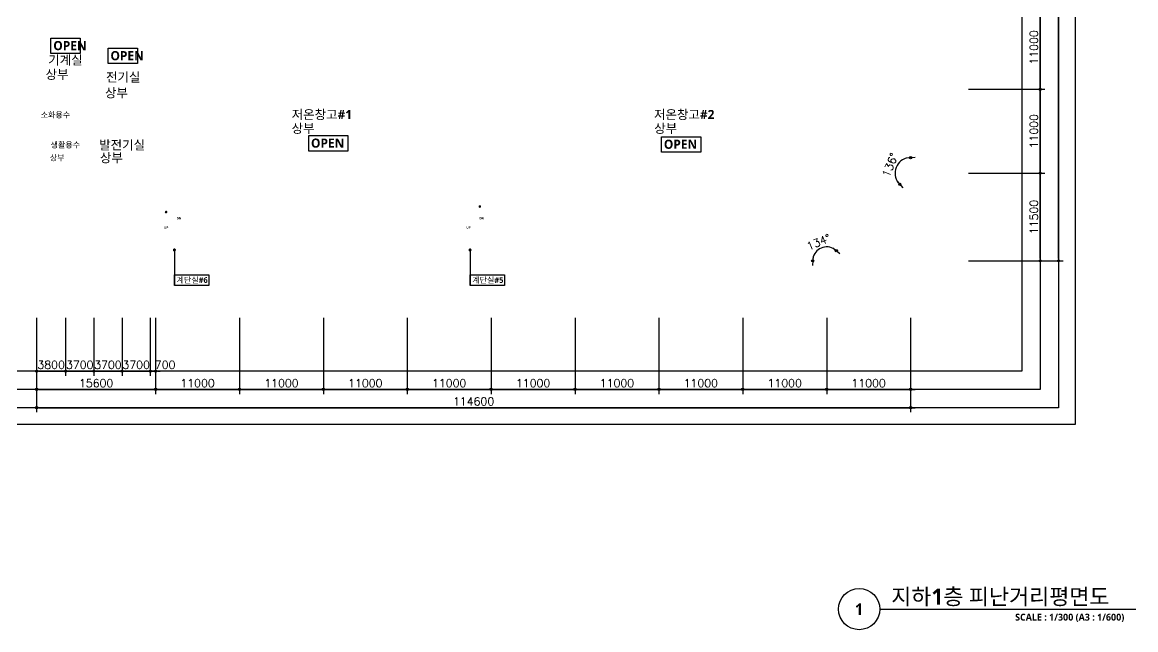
# Model space of a CAD drawing. Header units: millimetres. Extents: x 7833 to 190005487, y 7641 to 455456909.
# Drawn here: x 317895 to 463912, y 9520 to 89215 of the extents above; entities that cross this region are included whole.
import ezdxf
from ezdxf.enums import TextEntityAlignment as Align

# ---------------------------------------------------------------- set-up
doc = ezdxf.new("R2010")
doc.units = ezdxf.units.MM
doc.header["$LTSCALE"] = 200
doc.header["$MEASUREMENT"] = 0
doc.header["$PDSIZE"] = -10
doc.layers.get('0').update_dxf_attribs({"linetype": 'CONTINUOUS'})
doc.layers.get('Defpoints').update_dxf_attribs({"color": 153, "linetype": 'CONTINUOUS'})
for name, color, linetype in [('A-ANNO-TEXT2', 3, 'CONTINUOUS'), ('A-ANNO-TITL', 7, 'CONTINUOUS'), ('AA-XXXX-TXT1', 2, 'CONTINUOUS')]:
    doc.layers.add(name, color=color, linetype=linetype)
doc.layers.add('Defpoint', color=161, linetype='CONTINUOUS', plot=False)
doc.styles.add('SH_대대리576', font='')
doc.styles.get("Standard").update_dxf_attribs({"font": 'SIMPLEX.shx'})
doc.styles.get('SH_대대리576').set_extended_font_data('NanumGothic', bold=True)
doc.dimstyles.new('SHP 600', dxfattribs={"dimscale": 300, "dimtxt": 3.5, "dimasz": 1, "dimexe": 2, "dimexo": 2, "dimgap": 1, "dimtad": 1, "dimdec": 0, "dimzin": 0, "dimdsep": 46, "dimtxsty": 'Standard', "dimblk": 'DIMDOT', "dimcen": 0.09, "dimclrt": 3, "dimadec": 0, "dimazin": 1, "dimtfac": 1, "dimtdec": 0, "dimtix": 1, "dimtmove": 2, "dimatfit": 0, "dimldrblk": 'DIMDOT', "dimfxl": 1, "dimtolj": 1, "dimtzin": 0, "dimarcsym": 0})

# ---------------------------------------------------------------- blocks, each defined once
blk = doc.blocks.new('DIMDOT')
at = {"color": 0}
blk.add_line((-2, 0), (2, 0), dxfattribs=at)
for radius in [0.5, 0.25]:
    blk.add_circle((0, 0), radius, dxfattribs=at)
blk = doc.blocks.new('*D1963')
at = {"color": 0, "lineweight": -2}
for p, q in [((441982, 91416), (451982, 91416)), ((451382, 80716), (451382, 91116)), ((441982, 80416), (451982, 80416))]:
    blk.add_line(p, q, dxfattribs=at)
at = {"layer": 'Defpoints', "color": 0}
for p in [(441382, 91416), (451382, 91416), (441382, 80416)]:
    blk.add_point(p, dxfattribs=at)
at = {"color": 0, "linetype": 'ByBlock', "lineweight": -2, "xscale": 300, "yscale": 300, "zscale": 300}
for p, rotation in [((451382, 91416), 90), ((451382, 80416), 270)]:
    blk.add_blockref('DIMDOT', p, dxfattribs=dict(at, rotation=rotation))
at = {"color": 3, "insert": (450556, 85916), "char_height": 1050, "attachment_point": 5, "rotation": 90}
blk.add_mtext('\\A1;11000', dxfattribs=at)
blk = doc.blocks.new('*D1964')
at = {"color": 0, "lineweight": -2}
for p, q in [((441982, 80416), (451982, 80416)), ((451382, 69716), (451382, 80116)), ((441982, 69416), (451982, 69416))]:
    blk.add_line(p, q, dxfattribs=at)
at = {"layer": 'Defpoints', "color": 0}
for p in [(441382, 80416), (451382, 80416), (441382, 69416)]:
    blk.add_point(p, dxfattribs=at)
at = {"color": 0, "linetype": 'ByBlock', "lineweight": -2, "xscale": 300, "yscale": 300, "zscale": 300}
for p, rotation in [((451382, 80416), 90), ((451382, 69416), 270)]:
    blk.add_blockref('DIMDOT', p, dxfattribs=dict(at, rotation=rotation))
at = {"color": 3, "insert": (450556, 74916), "char_height": 1050, "attachment_point": 5, "rotation": 90}
blk.add_mtext('\\A1;11000', dxfattribs=at)
blk = doc.blocks.new('*D1965')
at = {"color": 0, "lineweight": -2}
for p, q in [((441982, 69416), (451982, 69416)), ((451382, 58216), (451382, 69116)), ((441982, 57916), (451982, 57916))]:
    blk.add_line(p, q, dxfattribs=at)
at = {"layer": 'Defpoints', "color": 0}
for p in [(441382, 69416), (451382, 69416), (441382, 57916)]:
    blk.add_point(p, dxfattribs=at)
at = {"color": 0, "linetype": 'ByBlock', "lineweight": -2, "xscale": 300, "yscale": 300, "zscale": 300}
for p, rotation in [((451382, 69416), 90), ((451382, 57916), 270)]:
    blk.add_blockref('DIMDOT', p, dxfattribs=dict(at, rotation=rotation))
at = {"color": 3, "insert": (450556, 63666), "char_height": 1050, "attachment_point": 5, "rotation": 90}
blk.add_mtext('\\A1;11500', dxfattribs=at)
blk = doc.blocks.new('*D1966')
at = {"color": 0, "lineweight": -2}
for p, q in [((441982, 142716), (454382, 142716)), ((453782, 58216), (453782, 142416)), ((441982, 57916), (454382, 57916))]:
    blk.add_line(p, q, dxfattribs=at)
at = {"layer": 'Defpoints', "color": 0}
for p in [(441382, 142716), (453782, 142716), (441382, 57916)]:
    blk.add_point(p, dxfattribs=at)
at = {"color": 0, "linetype": 'ByBlock', "lineweight": -2, "xscale": 300, "yscale": 300, "zscale": 300}
for p, rotation in [((453782, 142716), 90), ((453782, 57916), 270)]:
    blk.add_blockref('DIMDOT', p, dxfattribs=dict(at, rotation=rotation))
at = {"color": 3, "insert": (452956, 100316), "char_height": 1050, "attachment_point": 5, "rotation": 90}
blk.add_mtext('\\A1;84800', dxfattribs=at)
blk = doc.blocks.new('*D1967')
at = {"color": 0, "lineweight": -2}
for p, q in [((319782, 50445), (319782, 40445)), ((335382, 50445), (335382, 40445)), ((320082, 41045), (335082, 41045))]:
    blk.add_line(p, q, dxfattribs=at)
at = {"layer": 'Defpoints', "color": 0}
for p in [(319782, 51045), (335382, 51045), (335382, 41045)]:
    blk.add_point(p, dxfattribs=at)
at = {"color": 0, "linetype": 'ByBlock', "lineweight": -2, "xscale": 300, "yscale": 300, "zscale": 300, "rotation": 180}
blk.add_blockref('DIMDOT', (319782, 41045), dxfattribs=at)
at = {"color": 0, "linetype": 'ByBlock', "lineweight": -2, "xscale": 300, "yscale": 300, "zscale": 300}
blk.add_blockref('DIMDOT', (335382, 41045), dxfattribs=at)
at = {"color": 3, "insert": (327582, 41871), "char_height": 1050, "attachment_point": 5}
blk.add_mtext('\\A1;15600', dxfattribs=at)
blk = doc.blocks.new('*D1968')
at = {"color": 0, "lineweight": -2}
for p, q in [((319782, 50445), (319782, 42845)), ((323582, 50445), (323582, 42845)), ((320082, 43445), (323282, 43445))]:
    blk.add_line(p, q, dxfattribs=at)
at = {"layer": 'Defpoints', "color": 0}
for p in [(319782, 51045), (323582, 51045), (323582, 43445)]:
    blk.add_point(p, dxfattribs=at)
at = {"color": 0, "linetype": 'ByBlock', "lineweight": -2, "xscale": 300, "yscale": 300, "zscale": 300, "rotation": 180}
blk.add_blockref('DIMDOT', (319782, 43445), dxfattribs=at)
at = {"color": 0, "linetype": 'ByBlock', "lineweight": -2, "xscale": 300, "yscale": 300, "zscale": 300}
blk.add_blockref('DIMDOT', (323582, 43445), dxfattribs=at)
at = {"color": 3, "insert": (321682, 44271), "char_height": 1050, "attachment_point": 5}
blk.add_mtext('\\A1;3800', dxfattribs=at)
blk = doc.blocks.new('*D1969')
at = {"color": 0, "lineweight": -2}
for p, q in [((323582, 50445), (323582, 42845)), ((327282, 50445), (327282, 42845)), ((323882, 43445), (326982, 43445))]:
    blk.add_line(p, q, dxfattribs=at)
at = {"layer": 'Defpoints', "color": 0}
for p in [(323582, 51045), (327282, 51045), (327282, 43445)]:
    blk.add_point(p, dxfattribs=at)
at = {"color": 0, "linetype": 'ByBlock', "lineweight": -2, "xscale": 300, "yscale": 300, "zscale": 300, "rotation": 180}
blk.add_blockref('DIMDOT', (323582, 43445), dxfattribs=at)
at = {"color": 0, "linetype": 'ByBlock', "lineweight": -2, "xscale": 300, "yscale": 300, "zscale": 300}
blk.add_blockref('DIMDOT', (327282, 43445), dxfattribs=at)
at = {"color": 3, "insert": (325432, 44271), "char_height": 1050, "attachment_point": 5}
blk.add_mtext('\\A1;3700', dxfattribs=at)
blk = doc.blocks.new('*D1970')
at = {"color": 0, "lineweight": -2}
for p, q in [((327282, 50445), (327282, 42845)), ((330982, 50445), (330982, 42845)), ((327582, 43445), (330682, 43445))]:
    blk.add_line(p, q, dxfattribs=at)
at = {"layer": 'Defpoints', "color": 0}
for p in [(327282, 51045), (330982, 51045), (330982, 43445)]:
    blk.add_point(p, dxfattribs=at)
at = {"color": 0, "linetype": 'ByBlock', "lineweight": -2, "xscale": 300, "yscale": 300, "zscale": 300, "rotation": 180}
blk.add_blockref('DIMDOT', (327282, 43445), dxfattribs=at)
at = {"color": 0, "linetype": 'ByBlock', "lineweight": -2, "xscale": 300, "yscale": 300, "zscale": 300}
blk.add_blockref('DIMDOT', (330982, 43445), dxfattribs=at)
at = {"color": 3, "insert": (329132, 44271), "char_height": 1050, "attachment_point": 5}
blk.add_mtext('\\A1;3700', dxfattribs=at)
blk = doc.blocks.new('*D1971')
at = {"color": 0, "lineweight": -2}
for p, q in [((330982, 50445), (330982, 42845)), ((334682, 50445), (334682, 42845)), ((331282, 43445), (334382, 43445))]:
    blk.add_line(p, q, dxfattribs=at)
at = {"layer": 'Defpoints', "color": 0}
for p in [(330982, 51045), (334682, 51045), (334682, 43445)]:
    blk.add_point(p, dxfattribs=at)
at = {"color": 0, "linetype": 'ByBlock', "lineweight": -2, "xscale": 300, "yscale": 300, "zscale": 300, "rotation": 180}
blk.add_blockref('DIMDOT', (330982, 43445), dxfattribs=at)
at = {"color": 0, "linetype": 'ByBlock', "lineweight": -2, "xscale": 300, "yscale": 300, "zscale": 300}
blk.add_blockref('DIMDOT', (334682, 43445), dxfattribs=at)
at = {"color": 3, "insert": (332832, 44271), "char_height": 1050, "attachment_point": 5}
blk.add_mtext('\\A1;3700', dxfattribs=at)
blk = doc.blocks.new('*D1972')
at = {"color": 0, "lineweight": -2}
for p, q in [((334682, 50445), (334682, 42845)), ((335382, 50445), (335382, 42845)), ((334382, 43445), (334082, 43445)), ((334682, 43445), (335382, 43445)), ((335682, 43445), (335982, 43445))]:
    blk.add_line(p, q, dxfattribs=at)
at = {"layer": 'Defpoints', "color": 0}
for p in [(334682, 51045), (335382, 51045), (335382, 43445)]:
    blk.add_point(p, dxfattribs=at)
at = {"color": 0, "linetype": 'ByBlock', "lineweight": -2, "xscale": 300, "yscale": 300, "zscale": 300}
blk.add_blockref('DIMDOT', (334682, 43445), dxfattribs=at)
at = {"color": 0, "linetype": 'ByBlock', "lineweight": -2, "xscale": 300, "yscale": 300, "zscale": 300, "rotation": 180}
blk.add_blockref('DIMDOT', (335382, 43445), dxfattribs=at)
at = {"color": 3, "insert": (336627, 44271), "char_height": 1050, "attachment_point": 5}
blk.add_mtext('\\A1;700', dxfattribs=at)
blk = doc.blocks.new('*D1973')
at = {"color": 0, "lineweight": -2}
for p, q in [((335382, 50445), (335382, 40445)), ((346382, 50445), (346382, 40445)), ((335682, 41045), (346082, 41045))]:
    blk.add_line(p, q, dxfattribs=at)
at = {"layer": 'Defpoints', "color": 0}
for p in [(335382, 51045), (346382, 51045), (346382, 41045)]:
    blk.add_point(p, dxfattribs=at)
at = {"color": 0, "linetype": 'ByBlock', "lineweight": -2, "xscale": 300, "yscale": 300, "zscale": 300, "rotation": 180}
blk.add_blockref('DIMDOT', (335382, 41045), dxfattribs=at)
at = {"color": 0, "linetype": 'ByBlock', "lineweight": -2, "xscale": 300, "yscale": 300, "zscale": 300}
blk.add_blockref('DIMDOT', (346382, 41045), dxfattribs=at)
at = {"color": 3, "insert": (340882, 41871), "char_height": 1050, "attachment_point": 5}
blk.add_mtext('\\A1;11000', dxfattribs=at)
blk = doc.blocks.new('*D1974')
at = {"color": 0, "lineweight": -2}
for p, q in [((346382, 50445), (346382, 40445)), ((357382, 50445), (357382, 40445)), ((346682, 41045), (357082, 41045))]:
    blk.add_line(p, q, dxfattribs=at)
at = {"layer": 'Defpoints', "color": 0}
for p in [(346382, 51045), (357382, 51045), (357382, 41045)]:
    blk.add_point(p, dxfattribs=at)
at = {"color": 0, "linetype": 'ByBlock', "lineweight": -2, "xscale": 300, "yscale": 300, "zscale": 300, "rotation": 180}
blk.add_blockref('DIMDOT', (346382, 41045), dxfattribs=at)
at = {"color": 0, "linetype": 'ByBlock', "lineweight": -2, "xscale": 300, "yscale": 300, "zscale": 300}
blk.add_blockref('DIMDOT', (357382, 41045), dxfattribs=at)
at = {"color": 3, "insert": (351882, 41871), "char_height": 1050, "attachment_point": 5}
blk.add_mtext('\\A1;11000', dxfattribs=at)
blk = doc.blocks.new('*D1975')
at = {"color": 0, "lineweight": -2}
for p, q in [((357382, 50445), (357382, 40445)), ((368382, 50445), (368382, 40445)), ((357682, 41045), (368082, 41045))]:
    blk.add_line(p, q, dxfattribs=at)
at = {"layer": 'Defpoints', "color": 0}
for p in [(357382, 51045), (368382, 51045), (368382, 41045)]:
    blk.add_point(p, dxfattribs=at)
at = {"color": 0, "linetype": 'ByBlock', "lineweight": -2, "xscale": 300, "yscale": 300, "zscale": 300, "rotation": 180}
blk.add_blockref('DIMDOT', (357382, 41045), dxfattribs=at)
at = {"color": 0, "linetype": 'ByBlock', "lineweight": -2, "xscale": 300, "yscale": 300, "zscale": 300}
blk.add_blockref('DIMDOT', (368382, 41045), dxfattribs=at)
at = {"color": 3, "insert": (362882, 41871), "char_height": 1050, "attachment_point": 5}
blk.add_mtext('\\A1;11000', dxfattribs=at)
blk = doc.blocks.new('*D1976')
at = {"color": 0, "lineweight": -2}
for p, q in [((368382, 50445), (368382, 40445)), ((379382, 50445), (379382, 40445)), ((368682, 41045), (379082, 41045))]:
    blk.add_line(p, q, dxfattribs=at)
at = {"layer": 'Defpoints', "color": 0}
for p in [(368382, 51045), (379382, 51045), (379382, 41045)]:
    blk.add_point(p, dxfattribs=at)
at = {"color": 0, "linetype": 'ByBlock', "lineweight": -2, "xscale": 300, "yscale": 300, "zscale": 300, "rotation": 180}
blk.add_blockref('DIMDOT', (368382, 41045), dxfattribs=at)
at = {"color": 0, "linetype": 'ByBlock', "lineweight": -2, "xscale": 300, "yscale": 300, "zscale": 300}
blk.add_blockref('DIMDOT', (379382, 41045), dxfattribs=at)
at = {"color": 3, "insert": (373882, 41871), "char_height": 1050, "attachment_point": 5}
blk.add_mtext('\\A1;11000', dxfattribs=at)
blk = doc.blocks.new('*D1977')
at = {"color": 0, "lineweight": -2}
for p, q in [((379382, 50445), (379382, 40445)), ((390382, 50445), (390382, 40445)), ((379682, 41045), (390082, 41045))]:
    blk.add_line(p, q, dxfattribs=at)
at = {"layer": 'Defpoints', "color": 0}
for p in [(379382, 51045), (390382, 51045), (390382, 41045)]:
    blk.add_point(p, dxfattribs=at)
at = {"color": 0, "linetype": 'ByBlock', "lineweight": -2, "xscale": 300, "yscale": 300, "zscale": 300, "rotation": 180}
blk.add_blockref('DIMDOT', (379382, 41045), dxfattribs=at)
at = {"color": 0, "linetype": 'ByBlock', "lineweight": -2, "xscale": 300, "yscale": 300, "zscale": 300}
blk.add_blockref('DIMDOT', (390382, 41045), dxfattribs=at)
at = {"color": 3, "insert": (384882, 41871), "char_height": 1050, "attachment_point": 5}
blk.add_mtext('\\A1;11000', dxfattribs=at)
blk = doc.blocks.new('*D1978')
at = {"color": 0, "lineweight": -2}
for p, q in [((390382, 50445), (390382, 40445)), ((401382, 50445), (401382, 40445)), ((390682, 41045), (401082, 41045))]:
    blk.add_line(p, q, dxfattribs=at)
at = {"layer": 'Defpoints', "color": 0}
for p in [(390382, 51045), (401382, 51045), (401382, 41045)]:
    blk.add_point(p, dxfattribs=at)
at = {"color": 0, "linetype": 'ByBlock', "lineweight": -2, "xscale": 300, "yscale": 300, "zscale": 300, "rotation": 180}
blk.add_blockref('DIMDOT', (390382, 41045), dxfattribs=at)
at = {"color": 0, "linetype": 'ByBlock', "lineweight": -2, "xscale": 300, "yscale": 300, "zscale": 300}
blk.add_blockref('DIMDOT', (401382, 41045), dxfattribs=at)
at = {"color": 3, "insert": (395882, 41871), "char_height": 1050, "attachment_point": 5}
blk.add_mtext('\\A1;11000', dxfattribs=at)
blk = doc.blocks.new('*D1979')
at = {"color": 0, "lineweight": -2}
for p, q in [((401382, 50445), (401382, 40445)), ((412382, 50445), (412382, 40445)), ((401682, 41045), (412082, 41045))]:
    blk.add_line(p, q, dxfattribs=at)
at = {"layer": 'Defpoints', "color": 0}
for p in [(401382, 51045), (412382, 51045), (412382, 41045)]:
    blk.add_point(p, dxfattribs=at)
at = {"color": 0, "linetype": 'ByBlock', "lineweight": -2, "xscale": 300, "yscale": 300, "zscale": 300, "rotation": 180}
blk.add_blockref('DIMDOT', (401382, 41045), dxfattribs=at)
at = {"color": 0, "linetype": 'ByBlock', "lineweight": -2, "xscale": 300, "yscale": 300, "zscale": 300}
blk.add_blockref('DIMDOT', (412382, 41045), dxfattribs=at)
at = {"color": 3, "insert": (406882, 41871), "char_height": 1050, "attachment_point": 5}
blk.add_mtext('\\A1;11000', dxfattribs=at)
blk = doc.blocks.new('*D1980')
at = {"color": 0, "lineweight": -2}
for p, q in [((412382, 50445), (412382, 40445)), ((423382, 50445), (423382, 40445)), ((412682, 41045), (423082, 41045))]:
    blk.add_line(p, q, dxfattribs=at)
at = {"layer": 'Defpoints', "color": 0}
for p in [(412382, 51045), (423382, 51045), (423382, 41045)]:
    blk.add_point(p, dxfattribs=at)
at = {"color": 0, "linetype": 'ByBlock', "lineweight": -2, "xscale": 300, "yscale": 300, "zscale": 300, "rotation": 180}
blk.add_blockref('DIMDOT', (412382, 41045), dxfattribs=at)
at = {"color": 0, "linetype": 'ByBlock', "lineweight": -2, "xscale": 300, "yscale": 300, "zscale": 300}
blk.add_blockref('DIMDOT', (423382, 41045), dxfattribs=at)
at = {"color": 3, "insert": (417882, 41871), "char_height": 1050, "attachment_point": 5}
blk.add_mtext('\\A1;11000', dxfattribs=at)
blk = doc.blocks.new('*D1981')
at = {"color": 0, "lineweight": -2}
for p, q in [((423382, 50445), (423382, 40445)), ((434382, 50445), (434382, 40445)), ((423682, 41045), (434082, 41045))]:
    blk.add_line(p, q, dxfattribs=at)
at = {"layer": 'Defpoints', "color": 0}
for p in [(423382, 51045), (434382, 51045), (434382, 41045)]:
    blk.add_point(p, dxfattribs=at)
at = {"color": 0, "linetype": 'ByBlock', "lineweight": -2, "xscale": 300, "yscale": 300, "zscale": 300, "rotation": 180}
blk.add_blockref('DIMDOT', (423382, 41045), dxfattribs=at)
at = {"color": 0, "linetype": 'ByBlock', "lineweight": -2, "xscale": 300, "yscale": 300, "zscale": 300}
blk.add_blockref('DIMDOT', (434382, 41045), dxfattribs=at)
at = {"color": 3, "insert": (428882, 41871), "char_height": 1050, "attachment_point": 5}
blk.add_mtext('\\A1;11000', dxfattribs=at)
blk = doc.blocks.new('*D1982')
at = {"color": 0, "lineweight": -2}
blk.add_arc((423382, 57916), 1829, 55.67995, 170.59308, dxfattribs=at)
at = {"layer": 'Defpoints', "color": 0}
for p in [(434382, 69416), (423355, 59745), (412382, 57916), (423382, 57916), (423382, 57916)]:
    blk.add_point(p, dxfattribs=at)
at = {"color": 0, "linetype": 'ByBlock', "lineweight": -2, "xscale": 300, "yscale": 300, "zscale": 300}
for p, rotation in [((421553, 57916), 265.2965424328976), ((424646, 59238), 320.9764875871203)]:
    blk.add_blockref('DIMDOT', p, dxfattribs=dict(at, rotation=rotation))
at = {"color": 3, "insert": (422327, 60384), "char_height": 1050, "attachment_point": 5, "rotation": 23.13652}
blk.add_mtext('\\A1;134%%d', dxfattribs=at)
blk = doc.blocks.new('*D1983')
at = {"color": 0, "lineweight": -2}
blk.add_arc((434382, 69416), 2037, 98.44788, 217.82515, dxfattribs=at)
at = {"layer": 'Defpoints', "color": 0}
for p in [(434382, 91716), (432931, 70846), (434382, 69416), (434382, 69416), (423382, 57916)]:
    blk.add_point(p, dxfattribs=at)
at = {"color": 0, "linetype": 'ByBlock', "lineweight": -2, "xscale": 300, "yscale": 300, "zscale": 300}
for p, rotation in [((434382, 71453), 4.223939572344534), ((432974, 67945), 312.0490904476734)]:
    blk.add_blockref('DIMDOT', p, dxfattribs=dict(at, rotation=rotation))
at = {"color": 3, "insert": (431699, 70493), "char_height": 1050, "attachment_point": 5, "rotation": 68.13652}
blk.add_mtext('\\A1;136%%d', dxfattribs=at)
blk = doc.blocks.new('*D1984')
at = {"color": 0, "lineweight": -2}
for p, q in [((319782, 50445), (319782, 38045)), ((434382, 50445), (434382, 38045)), ((320082, 38645), (434082, 38645))]:
    blk.add_line(p, q, dxfattribs=at)
at = {"layer": 'Defpoints', "color": 0}
for p in [(319782, 51045), (434382, 51045), (434382, 38645)]:
    blk.add_point(p, dxfattribs=at)
at = {"color": 0, "linetype": 'ByBlock', "lineweight": -2, "xscale": 300, "yscale": 300, "zscale": 300, "rotation": 180}
blk.add_blockref('DIMDOT', (319782, 38645), dxfattribs=at)
at = {"color": 0, "linetype": 'ByBlock', "lineweight": -2, "xscale": 300, "yscale": 300, "zscale": 300}
blk.add_blockref('DIMDOT', (434382, 38645), dxfattribs=at)
at = {"color": 3, "insert": (377082, 39471), "char_height": 1050, "attachment_point": 5}
blk.add_mtext('\\A1;114600', dxfattribs=at)
blk = doc.blocks.new('*U1364')
at = {"layer": 'A-ANNO-TITL'}
blk.add_line((0, 0), (5595, 0), dxfattribs=at)
blk.add_circle((-450, 0), 450, dxfattribs=at)
at = {"layer": 'AA-XXXX-TXT1', "style": 'SH_대대리576'}
blk.add_attdef('DWG.TITLE', (250, 100), '', height=350, dxfattribs=at)
at = {"layer": 'AA-XXXX-TXT1', "color": 7, "style": 'SH_대대리576'}
blk.add_attdef('NO1', text='', height=300, dxfattribs=at).set_placement((-450, 0), align=Align.MIDDLE)
at = {"layer": 'AA-XXXX-TXT1', "style": 'SH_대대리576'}
blk.add_attdef('SCALE', text='', height=150, dxfattribs=at).set_placement((5345, -100), align=Align.TOP_RIGHT)

msp = doc.modelspace()

# ---------------------------------------------------------------- linework, layer by layer
at = {"elevation": 103000}
for points in [[(321661.2, 87134.5), (325502.4, 87134.5), (325502.4, 85116.3), (321661.2, 85116.3)], [(329158.3, 85811.7), (332999.6, 85811.7), (332999.6, 83793.5), (329158.3, 83793.5)], [(355456.4, 74338.8), (360602.8, 74338.8), (360602.8, 72320.6), (355456.4, 72320.6)], [(401729.8, 74191.8), (406876.1, 74191.8), (406876.1, 72173.7), (401729.8, 72173.7)], [(337842.8, 56100.3), (342352.8, 56100.3), (342352.8, 54670.3), (337842.8, 54670.3)], [(376612.8, 56100.3), (381122.8, 56100.3), (381122.8, 54670.3), (376612.8, 54670.3)]]:
    msp.add_lwpolyline(points, close=True, dxfattribs=at)
at = {"color": 12, "const_width": 168.8, "elevation": 103000}
msp.add_lwpolyline([(336673.6, 64316.2, 1), (336842.4, 64316.2, 1)], format="xyb", close=True, dxfattribs=at)
at = {"color": 12, "const_width": 168.8}
msp.add_lwpolyline([(377812, 65037.1, 1), (377980.7, 65037.1, 1)], format="xyb", close=True, dxfattribs=at)
at = {"const_width": 200, "elevation": 103000}
for points in [[(337742.8, 59345.3, 1), (337942.8, 59345.3, 1)], [(376512.8, 59345.3, 1), (376712.8, 59345.3, 1)]]:
    msp.add_lwpolyline(points, format="xyb", close=True, dxfattribs=at)
at = {"elevation": 103000}
for points in [[(337842.8, 59345.3), (337842.8, 54670.3)], [(376612.8, 59345.3), (376612.8, 54670.3)]]:
    msp.add_lwpolyline(points, dxfattribs=at)
at = {"layer": 'Defpoint', "elevation": 103000}
for points in [[(455981.8, 36444.9), (284781.8, 36444.9), (284781.8, 165016.3), (455981.8, 165016.3)], [(453781.8, 38644.9), (286981.8, 38644.9), (286981.8, 162816.3), (453781.8, 162816.3)], [(451381.8, 41044.9), (289381.8, 41044.9), (289381.8, 160416.3), (451381.8, 160416.3)], [(448981.8, 43444.9), (291781.8, 43444.9), (291781.8, 158016.3), (448981.8, 158016.3)]]:
    msp.add_lwpolyline(points, close=True, dxfattribs=at)

# ---------------------------------------------------------------- block references
ref = msp.add_blockref('*U1364', (430344, 12220.4), dxfattribs=dict(xscale=6, yscale=6, zscale=6))
ref.add_attrib('SCALE', 'SCALE : 1/300 (A3 : 1/600)', dxfattribs={"layer": 'A-ANNO-TITL', "height": 900, "style": 'SH_대대리576'}).set_placement((462411.8, 11620.4), align=Align.TOP_RIGHT)
ref.add_attrib('DWG.TITLE', '지하1층 피난거리평면도', (431844, 12820.4), dxfattribs={"layer": 'A-ANNO-TITL', "height": 2100, "style": 'SH_대대리576'})
ref.add_attrib('NO1', '1', dxfattribs={"layer": 'A-ANNO-TITL', "color": 7, "height": 1500, "style": 'SH_대대리576'}).set_placement((427644, 12220.4), align=Align.MIDDLE)

# ---------------------------------------------------------------- texts
at = {"layer": 'A-ANNO-TEXT2', "style": 'SH_대대리576'}
for s, height, p in [('OPEN', 1200, (321961.2, 85553.7, 103000)), ('기계실', 1200, (321297.6, 83664.3, 103000)), ('OPEN', 1200, (329458.4, 84230.8, 103000)), ('상부', 1200, (320946.1, 81777.5, 103000)), ('전기실', 1200, (328872.5, 81410.5, 103000)), ('상부', 1200, (328740.1, 79355, 103000)), ('소화용수', 750, (320307.9, 76694, 103000)), ('저온창고#1', 1200, (353221.2, 76509.9, 103000)), ('저온창고#2', 1200, (400736.3, 76509.9, 103000)), ('상부', 1200, (353221.2, 74695.3, 103000)), ('상부', 1200, (400760.8, 74695.3, 103000)), ('생활용수', 750, (321610.8, 72755.9, 103000)), ('발전기실', 1200, (327975.4, 72518.8, 103000)), ('OPEN', 1200, (355756.5, 72757.9, 103000)), ('OPEN', 1200, (402029.8, 72611, 103000)), ('상부', 750, (321510.6, 71065.7, 103000)), ('상부', 1200, (328081.2, 70838.7, 103000)), ('DN', 300, (338129.2, 63347.5, 103000)), ('DN', 300, (377824.2, 63347.5, 103000)), ('UP', 300, (336494.4, 62124.4, 103000)), ('UP', 300, (376139.8, 62149.2, 103000)), ('계단실#6', 750, (338131.6, 55020.1, 103000)), ('계단실#5', 750, (376901.6, 55020.1, 103000))]:
    msp.add_text(s, height=height, dxfattribs=at).set_placement(p)

# ---------------------------------------------------------------- dimensions: what is measured, and where the dimension line sits
for base, p1, p2, angle, picture, middle in [((453781.8, 142716.3, 103000), (441381.8, 57916.3, 103000), (441381.8, 142716.3, 103000), 270, '*D1966', (452956.1, 100316.3, 103000)), ((451381.8, 91416.3, 103000), (441381.8, 80416.3, 103000), (441381.8, 91416.3, 103000), 270, '*D1963', (450556.1, 85916.3, 103000)), ((451381.8, 80416.3, 103000), (441381.8, 69416.3, 103000), (441381.8, 80416.3, 103000), 270, '*D1964', (450556.1, 74916.3, 103000)), ((451381.8, 69416.3, 103000), (441381.8, 57916.3, 103000), (441381.8, 69416.3, 103000), 270, '*D1965', (450556.1, 63666.3, 103000)), ((335381.8, 41044.9, 103000), (319781.8, 51044.9, 103000), (335381.8, 51044.9, 103000), 180, '*D1967', (327581.8, 41870.6, 103000)), ((323581.8, 43444.9, 103000), (319781.8, 51044.9, 103000), (323581.8, 51044.9, 103000), 180, '*D1968', (321681.8, 44270.6, 103000)), ((434381.8, 38644.9, 103000), (319781.8, 51044.9, 103000), (434381.8, 51044.9, 103000), 180, '*D1984', (377081.8, 39470.6, 103000)), ((327281.8, 43444.9, 103000), (323581.8, 51044.9, 103000), (327281.8, 51044.9, 103000), 180, '*D1969', (325431.8, 44270.6, 103000)), ((330981.8, 43444.9, 103000), (327281.8, 51044.9, 103000), (330981.8, 51044.9, 103000), 180, '*D1970', (329131.8, 44270.6, 103000)), ((334681.8, 43444.9, 103000), (330981.8, 51044.9, 103000), (334681.8, 51044.9, 103000), 180, '*D1971', (332831.8, 44270.6, 103000)), ((346381.8, 41044.9, 103000), (335381.8, 51044.9, 103000), (346381.8, 51044.9, 103000), 180, '*D1973', (340881.8, 41870.6, 103000)), ((357381.8, 41044.9, 103000), (346381.8, 51044.9, 103000), (357381.8, 51044.9, 103000), 180, '*D1974', (351881.8, 41870.6, 103000)), ((368381.8, 41044.9, 103000), (357381.8, 51044.9, 103000), (368381.8, 51044.9, 103000), 180, '*D1975', (362881.8, 41870.6, 103000)), ((379381.8, 41044.9, 103000), (368381.8, 51044.9, 103000), (379381.8, 51044.9, 103000), 180, '*D1976', (373881.8, 41870.6, 103000)), ((390381.8, 41044.9, 103000), (379381.8, 51044.9, 103000), (390381.8, 51044.9, 103000), 180, '*D1977', (384881.8, 41870.6, 103000)), ((401381.8, 41044.9, 103000), (390381.8, 51044.9, 103000), (401381.8, 51044.9, 103000), 180, '*D1978', (395881.8, 41870.6, 103000)), ((412381.8, 41044.9, 103000), (401381.8, 51044.9, 103000), (412381.8, 51044.9, 103000), 180, '*D1979', (406881.8, 41870.6, 103000)), ((423381.8, 41044.9, 103000), (412381.8, 51044.9, 103000), (423381.8, 51044.9, 103000), 180, '*D1980', (417881.8, 41870.6, 103000)), ((434381.8, 41044.9, 103000), (423381.8, 51044.9, 103000), (434381.8, 51044.9, 103000), 180, '*D1981', (428881.8, 41870.6, 103000))]:
    dim = msp.add_linear_dim(base=base, p1=p1, p2=p2, angle=angle, dimstyle='SHP 600')
    dim.commit()
    dim.dimension.update_dxf_attribs({"geometry": picture, "text_midpoint": middle})
for base, line1, line2, picture, middle in [((432931.2, 70845.7), ((434381.8, 69416.3, 103000), (434381.8, 91716.3, 103000)), ((423381.8, 57916.3, 206000), (434381.8, 69416.3, 103000)), '*D1983', (431698.9, 70492.9, 103000)), ((423354.7, 59745.4), ((423381.8, 57916.3, 103000), (434381.8, 69416.3, 103000)), ((412381.8, 57916.3, 206000), (423381.8, 57916.3, 103000)), '*D1982', (422327.3, 60384.2, 103000))]:
    dim = msp.add_angular_dim_2l(base=base, line1=line1, line2=line2, dimstyle='SHP 600')
    dim.commit()
    dim.dimension.update_dxf_attribs({"geometry": picture, "text_midpoint": middle})
dim = msp.add_linear_dim(base=(335381.8, 43444.9, 103000), p1=(334681.8, 51044.9, 103000), p2=(335381.8, 51044.9, 103000), angle=180, dimstyle='SHP 600')
dim.commit()
dim.dimension.update_dxf_attribs({"geometry": '*D1972', "text_midpoint": (336626.8, 44270.6, 103000), "dimtype": 160})

doc.saveas('drawing.dxf')
